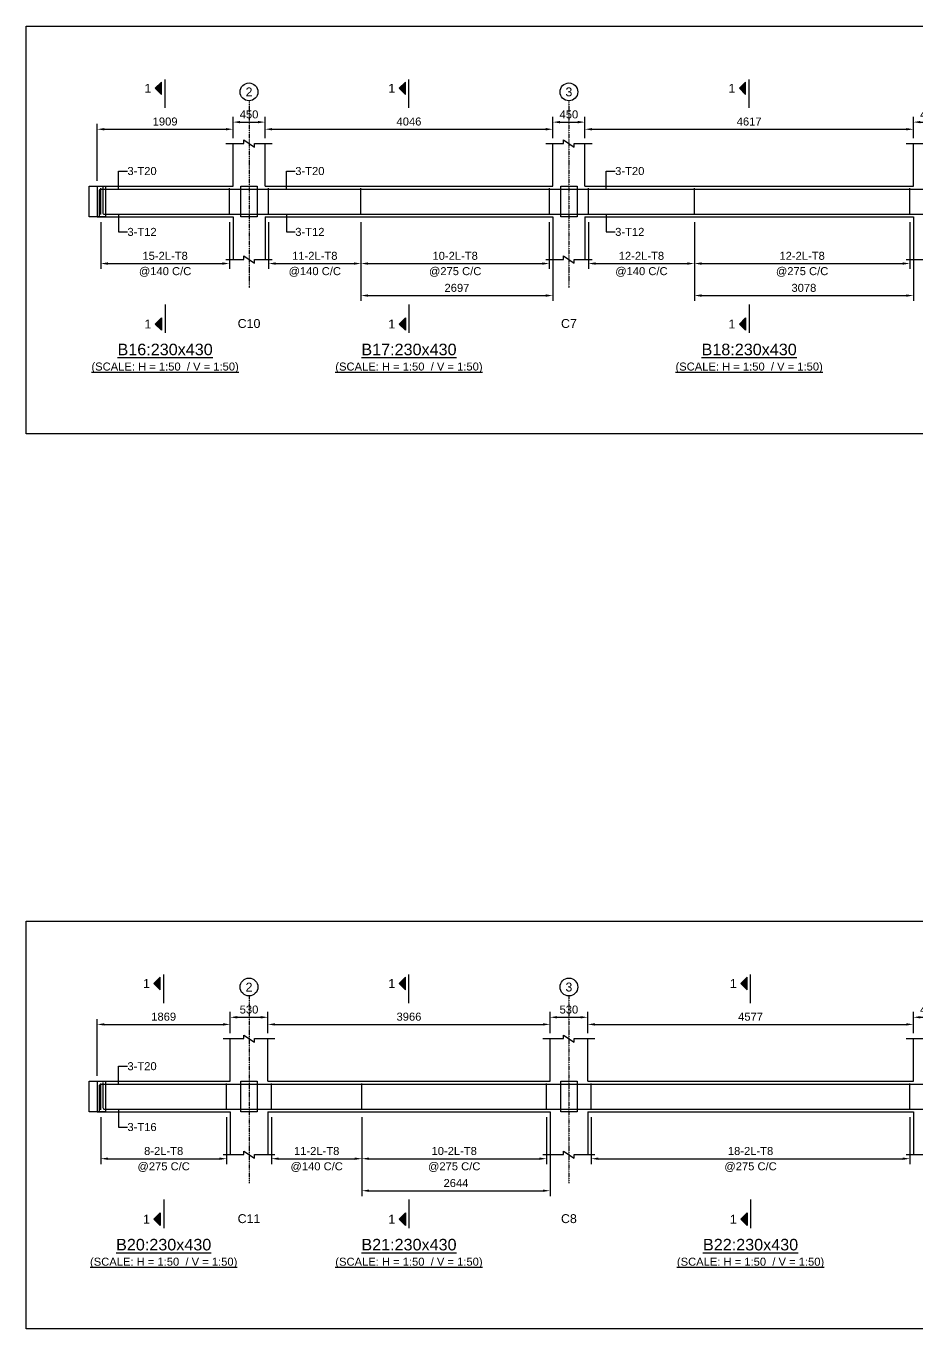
# Model space of a CAD drawing. Header units: inches. Extents: x -816171 to 9366335, y -450961 to 689132.
# Drawn here: x 3898260 to 3923304, y 206842 to 243462 of the extents above; entities that cross this region are included whole.
import ezdxf
from ezdxf.enums import TextEntityAlignment as Align

# ---------------------------------------------------------------- set-up
doc = ezdxf.new("R2010")
doc.units = ezdxf.units.IN
doc.header["$MEASUREMENT"] = 0
doc.linetypes.add('SCCenter', pattern=[1.2, 0.5, -0.3, 0.1, -0.3])
doc.linetypes.add('SCHidden', pattern=[1000, 500, -500])
for name, color, linetype in [('Concrete Line', 2, 'Continuous'), ('Cut Line', 31, 'Continuous'), ('Dimension', 31, 'Continuous'), ('Grid', 8, 'Continuous'), ('Labels', 4, 'Continuous'), ('Labels_Support', 4, 'Continuous'), ('Link', 225, 'Continuous'), ('Reinforcement', 130, 'Continuous'), ('Schedule Border', 60, 'Continuous'), ('Section Mark', 5, 'Continuous'), ('Solid', 25, 'Continuous'), ('Text', 31, 'Continuous'), ('Text_Scale', 31, 'Continuous')]:
    doc.layers.add(name, color=color, linetype=linetype)
doc.styles.add('SC-SansSerif', font='SansSerif')
doc.styles.get("Standard").update_dxf_attribs({"font": 'txt.shx'})
doc.dimstyles.new('SCBBSDimStyl', dxfattribs={"dimtxt": 225, "dimasz": 200, "dimexe": 150, "dimexo": 150, "dimgap": 100, "dimtad": 1, "dimtoh": 1, "dimdec": 0, "dimzin": 0, "dimdsep": 46, "dimtxsty": 'SC-SansSerif', "dimcen": 0.09, "dimclrd": 8, "dimclre": 8, "dimclrt": 31, "dimadec": 0, "dimazin": 0, "dimtfac": 1, "dimtdec": 0, "dimtix": 1, "dimtofl": 0, "dimtmove": 0, "dimatfit": 3, "dimfxl": 1, "dimtolj": 1, "dimtzin": 0, "dimarcsym": 0})
doc.dimstyles.get("Standard").update_dxf_attribs({"dimtxt": 0.18, "dimasz": 0.18, "dimexe": 0.18, "dimexo": 0.0625, "dimgap": 0.09, "dimtad": 0, "dimtih": 1, "dimtoh": 1, "dimdec": 4, "dimzin": 0, "dimdsep": 46, "dimtxsty": 'Standard', "dimcen": 0.09, "dimadec": 0, "dimazin": 0, "dimtfac": 1, "dimtdec": 4, "dimtofl": 0, "dimtmove": 0, "dimatfit": 3, "dimfxl": 1, "dimtolj": 1, "dimtzin": 0, "dimarcsym": 0})

# ---------------------------------------------------------------- blocks, each defined once
blk = doc.blocks.new('*D1623')
at = {"layer": 'DEFPOINTS', "color": 0, "transparency": 16777216}
for p in [(3900360, 238102), (3903978, 238102), (3903978, 236787)]:
    blk.add_point(p, dxfattribs=at)
at = {"layer": 'Dimension', "color": 8, "lineweight": -2, "transparency": 16777216}
for p, q in [((3900360, 237952), (3900360, 236637)), ((3903978, 237952), (3903978, 236637)), ((3900560, 236787), (3903778, 236787))]:
    blk.add_line(p, q, dxfattribs=at)
at = {"layer": 'Dimension', "color": 8, "transparency": 16777216}
for points in [[(3900560, 236821), (3900560, 236754), (3900360, 236787)], [(3903778, 236821), (3903778, 236754), (3903978, 236787)]]:
    blk.add_solid(points, dxfattribs=at)
at = {"layer": 'Dimension', "color": 31, "transparency": 16777216, "char_height": 225, "attachment_point": 5, "style": 'SC-SansSerif'}
for s, insert in [('\\A1;15-2L-T8', (3902169, 237003)), ('\\A1;@140 C/C', (3902169, 236551))]:
    blk.add_mtext(s, dxfattribs=dict(at, insert=insert))
blk = doc.blocks.new('*D1624')
at = {"layer": 'DEFPOINTS', "color": 0, "transparency": 16777216}
for p in [(3905078, 238102), (3907675, 238102), (3907675, 236787)]:
    blk.add_point(p, dxfattribs=at)
at = {"layer": 'Dimension', "color": 8, "lineweight": -2, "transparency": 16777216}
for p, q in [((3905078, 237952), (3905078, 236637)), ((3907675, 237952), (3907675, 236637)), ((3905278, 236787), (3907475, 236787))]:
    blk.add_line(p, q, dxfattribs=at)
at = {"layer": 'Dimension', "color": 8, "transparency": 16777216}
for points in [[(3905278, 236821), (3905278, 236754), (3905078, 236787)], [(3907475, 236821), (3907475, 236754), (3907675, 236787)]]:
    blk.add_solid(points, dxfattribs=at)
at = {"layer": 'Dimension', "color": 31, "transparency": 16777216, "char_height": 225, "attachment_point": 5, "style": 'SC-SansSerif'}
for s, insert in [('\\A1;11-2L-T8', (3906377, 237003)), ('\\A1;@140 C/C', (3906377, 236551))]:
    blk.add_mtext(s, dxfattribs=dict(at, insert=insert))
blk = doc.blocks.new('*D1625')
at = {"layer": 'DEFPOINTS', "color": 0, "transparency": 16777216}
for p in [(3907675, 238102), (3912970, 238102), (3912970, 236787)]:
    blk.add_point(p, dxfattribs=at)
at = {"layer": 'Dimension', "color": 8, "lineweight": -2, "transparency": 16777216}
for p, q in [((3907675, 237952), (3907675, 236637)), ((3912970, 237952), (3912970, 236637)), ((3907875, 236787), (3912770, 236787))]:
    blk.add_line(p, q, dxfattribs=at)
at = {"layer": 'Dimension', "color": 8, "transparency": 16777216}
for points in [[(3907875, 236821), (3907875, 236754), (3907675, 236787)], [(3912770, 236821), (3912770, 236754), (3912970, 236787)]]:
    blk.add_solid(points, dxfattribs=at)
at = {"layer": 'Dimension', "color": 31, "transparency": 16777216, "char_height": 225, "attachment_point": 5, "style": 'SC-SansSerif'}
for s, insert in [('\\A1;10-2L-T8', (3910323, 237003)), ('\\A1;@275 C/C', (3910323, 236551))]:
    blk.add_mtext(s, dxfattribs=dict(at, insert=insert))
blk = doc.blocks.new('*D1626')
at = {"layer": 'DEFPOINTS', "color": 0, "transparency": 16777216}
for p in [(3907675, 238102), (3913070, 238102), (3913070, 235887)]:
    blk.add_point(p, dxfattribs=at)
at = {"layer": 'Dimension', "color": 8, "lineweight": -2, "transparency": 16777216}
for p, q in [((3907675, 237952), (3907675, 235737)), ((3913070, 237952), (3913070, 235737)), ((3907875, 235887), (3912870, 235887))]:
    blk.add_line(p, q, dxfattribs=at)
at = {"layer": 'Dimension', "color": 8, "transparency": 16777216}
for points in [[(3907875, 235921), (3907875, 235854), (3907675, 235887)], [(3912870, 235921), (3912870, 235854), (3913070, 235887)]]:
    blk.add_solid(points, dxfattribs=at)
at = {"layer": 'Dimension', "color": 31, "transparency": 16777216, "insert": (3910373, 236103), "char_height": 225, "attachment_point": 5, "style": 'SC-SansSerif'}
blk.add_mtext('\\A1;2697', dxfattribs=at)
blk = doc.blocks.new('*D1627')
at = {"layer": 'DEFPOINTS', "color": 0, "transparency": 16777216}
for p in [(3914070, 238102), (3917048, 238102), (3917048, 236787)]:
    blk.add_point(p, dxfattribs=at)
at = {"layer": 'Dimension', "color": 8, "lineweight": -2, "transparency": 16777216}
for p, q in [((3914070, 237952), (3914070, 236637)), ((3917048, 237952), (3917048, 236637)), ((3914270, 236787), (3916848, 236787))]:
    blk.add_line(p, q, dxfattribs=at)
at = {"layer": 'Dimension', "color": 8, "transparency": 16777216}
for points in [[(3914270, 236821), (3914270, 236754), (3914070, 236787)], [(3916848, 236821), (3916848, 236754), (3917048, 236787)]]:
    blk.add_solid(points, dxfattribs=at)
at = {"layer": 'Dimension', "color": 31, "transparency": 16777216, "char_height": 225, "attachment_point": 5, "style": 'SC-SansSerif'}
for s, insert in [('\\A1;12-2L-T8', (3915559, 237003)), ('\\A1;@140 C/C', (3915559, 236551))]:
    blk.add_mtext(s, dxfattribs=dict(at, insert=insert))
blk = doc.blocks.new('*D1628')
at = {"layer": 'DEFPOINTS', "color": 0, "transparency": 16777216}
for p in [(3917048, 238102), (3923104, 238102), (3923104, 236787)]:
    blk.add_point(p, dxfattribs=at)
at = {"layer": 'Dimension', "color": 8, "lineweight": -2, "transparency": 16777216}
for p, q in [((3917048, 237952), (3917048, 236637)), ((3923104, 237952), (3923104, 236637)), ((3917248, 236787), (3922904, 236787))]:
    blk.add_line(p, q, dxfattribs=at)
at = {"layer": 'Dimension', "color": 8, "transparency": 16777216}
for points in [[(3917248, 236821), (3917248, 236754), (3917048, 236787)], [(3922904, 236821), (3922904, 236754), (3923104, 236787)]]:
    blk.add_solid(points, dxfattribs=at)
at = {"layer": 'Dimension', "color": 31, "transparency": 16777216, "char_height": 225, "attachment_point": 5, "style": 'SC-SansSerif'}
for s, insert in [('\\A1;12-2L-T8', (3920076, 237003)), ('\\A1;@275 C/C', (3920076, 236551))]:
    blk.add_mtext(s, dxfattribs=dict(at, insert=insert))
blk = doc.blocks.new('*D1629')
at = {"layer": 'DEFPOINTS', "color": 0, "transparency": 16777216}
for p in [(3917048, 238102), (3923204, 238102), (3923204, 235887)]:
    blk.add_point(p, dxfattribs=at)
at = {"layer": 'Dimension', "color": 8, "lineweight": -2, "transparency": 16777216}
for p, q in [((3917048, 237952), (3917048, 235737)), ((3923204, 237952), (3923204, 235737)), ((3917248, 235887), (3923004, 235887))]:
    blk.add_line(p, q, dxfattribs=at)
at = {"layer": 'Dimension', "color": 8, "transparency": 16777216}
for points in [[(3917248, 235921), (3917248, 235854), (3917048, 235887)], [(3923004, 235921), (3923004, 235854), (3923204, 235887)]]:
    blk.add_solid(points, dxfattribs=at)
at = {"layer": 'Dimension', "color": 31, "transparency": 16777216, "insert": (3920126, 236103), "char_height": 225, "attachment_point": 5, "style": 'SC-SansSerif'}
blk.add_mtext('\\A1;3078', dxfattribs=at)
blk = doc.blocks.new('*D1447')
at = {"layer": 'DEFPOINTS', "color": 0, "transparency": 16777216}
for p in [(3904078, 240562), (3904078, 240162), (3900260, 238962)]:
    blk.add_point(p, dxfattribs=at)
at = {"layer": 'Dimension', "color": 8, "lineweight": -2, "transparency": 16777216}
for p, q in [((3900260, 239112), (3900260, 240712)), ((3904078, 240312), (3904078, 240712)), ((3900460, 240562), (3903878, 240562))]:
    blk.add_line(p, q, dxfattribs=at)
at = {"layer": 'Dimension', "color": 8, "transparency": 16777216}
for points in [[(3900460, 240596), (3900460, 240529), (3900260, 240562)], [(3903878, 240596), (3903878, 240529), (3904078, 240562)]]:
    blk.add_solid(points, dxfattribs=at)
at = {"layer": 'Dimension', "color": 31, "transparency": 16777216, "insert": (3902169, 240778), "char_height": 225, "attachment_point": 5, "style": 'SC-SansSerif'}
blk.add_mtext('\\A1;1909', dxfattribs=at)
blk = doc.blocks.new('*D1448')
at = {"layer": 'DEFPOINTS', "color": 0, "transparency": 16777216}
for p in [(3913070, 240562), (3904978, 240162), (3913070, 240162)]:
    blk.add_point(p, dxfattribs=at)
at = {"layer": 'Dimension', "color": 8, "lineweight": -2, "transparency": 16777216}
for p, q in [((3904978, 240312), (3904978, 240712)), ((3913070, 240312), (3913070, 240712)), ((3905178, 240562), (3912870, 240562))]:
    blk.add_line(p, q, dxfattribs=at)
at = {"layer": 'Dimension', "color": 8, "transparency": 16777216}
for points in [[(3905178, 240596), (3905178, 240529), (3904978, 240562)], [(3912870, 240596), (3912870, 240529), (3913070, 240562)]]:
    blk.add_solid(points, dxfattribs=at)
at = {"layer": 'Dimension', "color": 31, "transparency": 16777216, "insert": (3909024, 240778), "char_height": 225, "attachment_point": 5, "style": 'SC-SansSerif'}
blk.add_mtext('\\A1;4046', dxfattribs=at)
blk = doc.blocks.new('*D1449')
at = {"layer": 'DEFPOINTS', "color": 0, "transparency": 16777216}
for p in [(3923204, 240562), (3913970, 240162), (3923204, 240162)]:
    blk.add_point(p, dxfattribs=at)
at = {"layer": 'Dimension', "color": 8, "lineweight": -2, "transparency": 16777216}
for p, q in [((3913970, 240312), (3913970, 240712)), ((3923204, 240312), (3923204, 240712)), ((3914170, 240562), (3923004, 240562))]:
    blk.add_line(p, q, dxfattribs=at)
at = {"layer": 'Dimension', "color": 8, "transparency": 16777216}
for points in [[(3914170, 240596), (3914170, 240529), (3913970, 240562)], [(3923004, 240596), (3923004, 240529), (3923204, 240562)]]:
    blk.add_solid(points, dxfattribs=at)
at = {"layer": 'Dimension', "color": 31, "transparency": 16777216, "insert": (3918587, 240778), "char_height": 225, "attachment_point": 5, "style": 'SC-SansSerif'}
blk.add_mtext('\\A1;4617', dxfattribs=at)
blk = doc.blocks.new('*D1451')
at = {"layer": 'DEFPOINTS', "color": 0, "transparency": 16777216}
for p in [(3904978, 240762), (3904078, 240162), (3904978, 240162)]:
    blk.add_point(p, dxfattribs=at)
at = {"layer": 'Dimension', "color": 8, "lineweight": -2, "transparency": 16777216}
for p, q in [((3904078, 240312), (3904078, 240912)), ((3904278, 240762), (3904778, 240762)), ((3904978, 240312), (3904978, 240912))]:
    blk.add_line(p, q, dxfattribs=at)
at = {"layer": 'Dimension', "color": 8, "transparency": 16777216}
for points in [[(3904278, 240796), (3904278, 240729), (3904078, 240762)], [(3904778, 240796), (3904778, 240729), (3904978, 240762)]]:
    blk.add_solid(points, dxfattribs=at)
at = {"layer": 'Dimension', "color": 31, "transparency": 16777216, "insert": (3904528, 240978), "char_height": 225, "attachment_point": 5, "style": 'SC-SansSerif'}
blk.add_mtext('\\A1;450', dxfattribs=at)
blk = doc.blocks.new('*D1452')
at = {"layer": 'DEFPOINTS', "color": 0, "transparency": 16777216}
for p in [(3913970, 240762), (3913070, 240162), (3913970, 240162)]:
    blk.add_point(p, dxfattribs=at)
at = {"layer": 'Dimension', "color": 8, "lineweight": -2, "transparency": 16777216}
for p, q in [((3913070, 240312), (3913070, 240912)), ((3913270, 240762), (3913770, 240762)), ((3913970, 240312), (3913970, 240912))]:
    blk.add_line(p, q, dxfattribs=at)
at = {"layer": 'Dimension', "color": 8, "transparency": 16777216}
for points in [[(3913270, 240796), (3913270, 240729), (3913070, 240762)], [(3913770, 240796), (3913770, 240729), (3913970, 240762)]]:
    blk.add_solid(points, dxfattribs=at)
at = {"layer": 'Dimension', "color": 31, "transparency": 16777216, "insert": (3913520, 240978), "char_height": 225, "attachment_point": 5, "style": 'SC-SansSerif'}
blk.add_mtext('\\A1;450', dxfattribs=at)
blk = doc.blocks.new('*D1453')
at = {"layer": 'DEFPOINTS', "color": 0, "transparency": 16777216}
for p in [(3924104, 240762), (3923204, 240162), (3924104, 240162)]:
    blk.add_point(p, dxfattribs=at)
at = {"layer": 'Dimension', "color": 8, "lineweight": -2, "transparency": 16777216}
for p, q in [((3923204, 240312), (3923204, 240912)), ((3923404, 240762), (3923904, 240762)), ((3924104, 240312), (3924104, 240912))]:
    blk.add_line(p, q, dxfattribs=at)
at = {"layer": 'Dimension', "color": 8, "transparency": 16777216}
for points in [[(3923404, 240796), (3923404, 240729), (3923204, 240762)], [(3923904, 240796), (3923904, 240729), (3924104, 240762)]]:
    blk.add_solid(points, dxfattribs=at)
at = {"layer": 'Dimension', "color": 31, "transparency": 16777216, "insert": (3923654, 240978), "char_height": 225, "attachment_point": 5, "style": 'SC-SansSerif'}
blk.add_mtext('\\A1;450', dxfattribs=at)
blk = doc.blocks.new('*D1437')
at = {"layer": 'DEFPOINTS', "color": 0, "transparency": 16777216}
for p in [(3900360, 212942), (3903898, 212942), (3903898, 211627)]:
    blk.add_point(p, dxfattribs=at)
at = {"layer": 'Dimension', "color": 8, "lineweight": -2, "transparency": 16777216}
for p, q in [((3900360, 212792), (3900360, 211477)), ((3903898, 212792), (3903898, 211477)), ((3900560, 211627), (3903698, 211627))]:
    blk.add_line(p, q, dxfattribs=at)
at = {"layer": 'Dimension', "color": 8, "transparency": 16777216}
for points in [[(3900560, 211661), (3900560, 211594), (3900360, 211627)], [(3903698, 211661), (3903698, 211594), (3903898, 211627)]]:
    blk.add_solid(points, dxfattribs=at)
at = {"layer": 'Dimension', "color": 31, "transparency": 16777216, "char_height": 225, "attachment_point": 5, "style": 'SC-SansSerif'}
for s, insert in [('\\A1;8-2L-T8', (3902129, 211843)), ('\\A1;@275 C/C', (3902129, 211391))]:
    blk.add_mtext(s, dxfattribs=dict(at, insert=insert))
blk = doc.blocks.new('*D1438')
at = {"layer": 'DEFPOINTS', "color": 0, "transparency": 16777216}
for p in [(3905158, 212942), (3907702, 212942), (3907702, 211627)]:
    blk.add_point(p, dxfattribs=at)
at = {"layer": 'Dimension', "color": 8, "lineweight": -2, "transparency": 16777216}
for p, q in [((3905158, 212792), (3905158, 211477)), ((3907702, 212792), (3907702, 211477)), ((3905358, 211627), (3907502, 211627))]:
    blk.add_line(p, q, dxfattribs=at)
at = {"layer": 'Dimension', "color": 8, "transparency": 16777216}
for points in [[(3905358, 211661), (3905358, 211594), (3905158, 211627)], [(3907502, 211661), (3907502, 211594), (3907702, 211627)]]:
    blk.add_solid(points, dxfattribs=at)
at = {"layer": 'Dimension', "color": 31, "transparency": 16777216, "char_height": 225, "attachment_point": 5, "style": 'SC-SansSerif'}
for s, insert in [('\\A1;11-2L-T8', (3906430, 211843)), ('\\A1;@140 C/C', (3906430, 211391))]:
    blk.add_mtext(s, dxfattribs=dict(at, insert=insert))
blk = doc.blocks.new('*D1439')
at = {"layer": 'DEFPOINTS', "color": 0, "transparency": 16777216}
for p in [(3907702, 212942), (3912890, 212942), (3912890, 211627)]:
    blk.add_point(p, dxfattribs=at)
at = {"layer": 'Dimension', "color": 8, "lineweight": -2, "transparency": 16777216}
for p, q in [((3907702, 212792), (3907702, 211477)), ((3912890, 212792), (3912890, 211477)), ((3907902, 211627), (3912690, 211627))]:
    blk.add_line(p, q, dxfattribs=at)
at = {"layer": 'Dimension', "color": 8, "transparency": 16777216}
for points in [[(3907902, 211661), (3907902, 211594), (3907702, 211627)], [(3912690, 211661), (3912690, 211594), (3912890, 211627)]]:
    blk.add_solid(points, dxfattribs=at)
at = {"layer": 'Dimension', "color": 31, "transparency": 16777216, "char_height": 225, "attachment_point": 5, "style": 'SC-SansSerif'}
for s, insert in [('\\A1;10-2L-T8', (3910296, 211843)), ('\\A1;@275 C/C', (3910296, 211391))]:
    blk.add_mtext(s, dxfattribs=dict(at, insert=insert))
blk = doc.blocks.new('*D1440')
at = {"layer": 'DEFPOINTS', "color": 0, "transparency": 16777216}
for p in [(3907702, 212942), (3912990, 212942), (3912990, 210727)]:
    blk.add_point(p, dxfattribs=at)
at = {"layer": 'Dimension', "color": 8, "lineweight": -2, "transparency": 16777216}
for p, q in [((3907702, 212792), (3907702, 210577)), ((3912990, 212792), (3912990, 210577)), ((3907902, 210727), (3912790, 210727))]:
    blk.add_line(p, q, dxfattribs=at)
at = {"layer": 'Dimension', "color": 8, "transparency": 16777216}
for points in [[(3907902, 210761), (3907902, 210694), (3907702, 210727)], [(3912790, 210761), (3912790, 210694), (3912990, 210727)]]:
    blk.add_solid(points, dxfattribs=at)
at = {"layer": 'Dimension', "color": 31, "transparency": 16777216, "insert": (3910346, 210943), "char_height": 225, "attachment_point": 5, "style": 'SC-SansSerif'}
blk.add_mtext('\\A1;2644', dxfattribs=at)
blk = doc.blocks.new('*D1441')
at = {"layer": 'DEFPOINTS', "color": 0, "transparency": 16777216}
for p in [(3914150, 212942), (3923104, 212942), (3923104, 211627)]:
    blk.add_point(p, dxfattribs=at)
at = {"layer": 'Dimension', "color": 8, "lineweight": -2, "transparency": 16777216}
for p, q in [((3914150, 212792), (3914150, 211477)), ((3923104, 212792), (3923104, 211477)), ((3914350, 211627), (3922904, 211627))]:
    blk.add_line(p, q, dxfattribs=at)
at = {"layer": 'Dimension', "color": 8, "transparency": 16777216}
for points in [[(3914350, 211661), (3914350, 211594), (3914150, 211627)], [(3922904, 211661), (3922904, 211594), (3923104, 211627)]]:
    blk.add_solid(points, dxfattribs=at)
at = {"layer": 'Dimension', "color": 31, "transparency": 16777216, "char_height": 225, "attachment_point": 5, "style": 'SC-SansSerif'}
for s, insert in [('\\A1;18-2L-T8', (3918627, 211843)), ('\\A1;@275 C/C', (3918627, 211391))]:
    blk.add_mtext(s, dxfattribs=dict(at, insert=insert))
blk = doc.blocks.new('*D1461')
at = {"layer": 'DEFPOINTS', "color": 0, "transparency": 16777216}
for p in [(3903998, 215402), (3903998, 215002), (3900260, 213802)]:
    blk.add_point(p, dxfattribs=at)
at = {"layer": 'Dimension', "color": 8, "lineweight": -2, "transparency": 16777216}
for p, q in [((3900260, 213952), (3900260, 215552)), ((3900460, 215402), (3903798, 215402)), ((3903998, 215152), (3903998, 215552))]:
    blk.add_line(p, q, dxfattribs=at)
at = {"layer": 'Dimension', "color": 8, "transparency": 16777216}
for points in [[(3900460, 215436), (3900460, 215369), (3900260, 215402)], [(3903798, 215436), (3903798, 215369), (3903998, 215402)]]:
    blk.add_solid(points, dxfattribs=at)
at = {"layer": 'Dimension', "color": 31, "transparency": 16777216, "insert": (3902129, 215618), "char_height": 225, "attachment_point": 5, "style": 'SC-SansSerif'}
blk.add_mtext('\\A1;1869', dxfattribs=at)
blk = doc.blocks.new('*D1462')
at = {"layer": 'DEFPOINTS', "color": 0, "transparency": 16777216}
for p in [(3912990, 215402), (3905058, 215002), (3912990, 215002)]:
    blk.add_point(p, dxfattribs=at)
at = {"layer": 'Dimension', "color": 8, "lineweight": -2, "transparency": 16777216}
for p, q in [((3905058, 215152), (3905058, 215552)), ((3905258, 215402), (3912790, 215402)), ((3912990, 215152), (3912990, 215552))]:
    blk.add_line(p, q, dxfattribs=at)
at = {"layer": 'Dimension', "color": 8, "transparency": 16777216}
for points in [[(3905258, 215436), (3905258, 215369), (3905058, 215402)], [(3912790, 215436), (3912790, 215369), (3912990, 215402)]]:
    blk.add_solid(points, dxfattribs=at)
at = {"layer": 'Dimension', "color": 31, "transparency": 16777216, "insert": (3909024, 215618), "char_height": 225, "attachment_point": 5, "style": 'SC-SansSerif'}
blk.add_mtext('\\A1;3966', dxfattribs=at)
blk = doc.blocks.new('*D1463')
at = {"layer": 'DEFPOINTS', "color": 0, "transparency": 16777216}
for p in [(3923204, 215402), (3914050, 215002), (3923204, 215002)]:
    blk.add_point(p, dxfattribs=at)
at = {"layer": 'Dimension', "color": 8, "lineweight": -2, "transparency": 16777216}
for p, q in [((3914050, 215152), (3914050, 215552)), ((3914250, 215402), (3923004, 215402)), ((3923204, 215152), (3923204, 215552))]:
    blk.add_line(p, q, dxfattribs=at)
at = {"layer": 'Dimension', "color": 8, "transparency": 16777216}
for points in [[(3914250, 215436), (3914250, 215369), (3914050, 215402)], [(3923004, 215436), (3923004, 215369), (3923204, 215402)]]:
    blk.add_solid(points, dxfattribs=at)
at = {"layer": 'Dimension', "color": 31, "transparency": 16777216, "insert": (3918627, 215618), "char_height": 225, "attachment_point": 5, "style": 'SC-SansSerif'}
blk.add_mtext('\\A1;4577', dxfattribs=at)
blk = doc.blocks.new('*D1465')
at = {"layer": 'DEFPOINTS', "color": 0, "transparency": 16777216}
for p in [(3905058, 215602), (3903998, 215002), (3905058, 215002)]:
    blk.add_point(p, dxfattribs=at)
at = {"layer": 'Dimension', "color": 8, "lineweight": -2, "transparency": 16777216}
for p, q in [((3903998, 215152), (3903998, 215752)), ((3905058, 215152), (3905058, 215752)), ((3904198, 215602), (3904858, 215602))]:
    blk.add_line(p, q, dxfattribs=at)
at = {"layer": 'Dimension', "color": 8, "transparency": 16777216}
for points in [[(3904198, 215636), (3904198, 215569), (3903998, 215602)], [(3904858, 215636), (3904858, 215569), (3905058, 215602)]]:
    blk.add_solid(points, dxfattribs=at)
at = {"layer": 'Dimension', "color": 31, "transparency": 16777216, "insert": (3904528, 215818), "char_height": 225, "attachment_point": 5, "style": 'SC-SansSerif'}
blk.add_mtext('\\A1;530', dxfattribs=at)
blk = doc.blocks.new('*D1466')
at = {"layer": 'DEFPOINTS', "color": 0, "transparency": 16777216}
for p in [(3914050, 215602), (3912990, 215002), (3914050, 215002)]:
    blk.add_point(p, dxfattribs=at)
at = {"layer": 'Dimension', "color": 8, "lineweight": -2, "transparency": 16777216}
for p, q in [((3912990, 215152), (3912990, 215752)), ((3914050, 215152), (3914050, 215752)), ((3913190, 215602), (3913850, 215602))]:
    blk.add_line(p, q, dxfattribs=at)
at = {"layer": 'Dimension', "color": 8, "transparency": 16777216}
for points in [[(3913190, 215636), (3913190, 215569), (3912990, 215602)], [(3913850, 215636), (3913850, 215569), (3914050, 215602)]]:
    blk.add_solid(points, dxfattribs=at)
at = {"layer": 'Dimension', "color": 31, "transparency": 16777216, "insert": (3913520, 215818), "char_height": 225, "attachment_point": 5, "style": 'SC-SansSerif'}
blk.add_mtext('\\A1;530', dxfattribs=at)
blk = doc.blocks.new('*D1467')
at = {"layer": 'DEFPOINTS', "color": 0, "transparency": 16777216}
for p in [(3924104, 215602), (3923204, 215002), (3924104, 215002)]:
    blk.add_point(p, dxfattribs=at)
at = {"layer": 'Dimension', "color": 8, "lineweight": -2, "transparency": 16777216}
for p, q in [((3923204, 215152), (3923204, 215752)), ((3924104, 215152), (3924104, 215752)), ((3923404, 215602), (3923904, 215602))]:
    blk.add_line(p, q, dxfattribs=at)
at = {"layer": 'Dimension', "color": 8, "transparency": 16777216}
for points in [[(3923404, 215636), (3923404, 215569), (3923204, 215602)], [(3923904, 215636), (3923904, 215569), (3924104, 215602)]]:
    blk.add_solid(points, dxfattribs=at)
at = {"layer": 'Dimension', "color": 31, "transparency": 16777216, "insert": (3923654, 215818), "char_height": 225, "attachment_point": 5, "style": 'SC-SansSerif'}
blk.add_mtext('\\A1;450', dxfattribs=at)

msp = doc.modelspace()

# ---------------------------------------------------------------- hatches: boundary and pattern name
at = {"layer": 'Solid'}
for points in [[(3902069.15475, 241887.37641), (3901894.15475, 241712.37641), (3902069.15475, 241537.37641), (3902069.15475, 241887.37641)], [(3908924.65475, 241887.37641), (3908749.65475, 241712.37641), (3908924.65475, 241537.37641), (3908924.65475, 241887.37641)], [(3918487.65475, 241887.37641), (3918312.65475, 241712.37641), (3918487.65475, 241537.37641), (3918487.65475, 241887.37641)], [(3902069.15475, 234912.37641), (3901894.15475, 235087.37641), (3902069.15475, 235262.37641), (3902069.15475, 234912.37641)], [(3908924.65475, 234912.37641), (3908749.65475, 235087.37641), (3908924.65475, 235262.37641), (3908924.65475, 234912.37641)], [(3918487.65475, 234912.37641), (3918312.65475, 235087.37641), (3918487.65475, 235262.37641), (3918487.65475, 234912.37641)], [(3902029.15475, 216727.37641), (3901854.15475, 216552.37641), (3902029.15475, 216377.37641), (3902029.15475, 216727.37641)], [(3908924.65475, 216727.37641), (3908749.65475, 216552.37641), (3908924.65475, 216377.37641), (3908924.65475, 216727.37641)], [(3918527.15475, 216727.37641), (3918352.15475, 216552.37641), (3918527.15475, 216377.37641), (3918527.15475, 216727.37641)], [(3902029.15475, 209752.37641), (3901854.15475, 209927.37641), (3902029.15475, 210102.37641), (3902029.15475, 209752.37641)], [(3908924.65475, 209752.37641), (3908749.65475, 209927.37641), (3908924.65475, 210102.37641), (3908924.65475, 209752.37641)], [(3918527.15475, 209752.37641), (3918352.15475, 209927.37641), (3918527.15475, 210102.37641), (3918527.15475, 209752.37641)]]:
    msp.add_hatch(color=256, dxfattribs=at).paths.add_polyline_path(points, flags=0)

# ---------------------------------------------------------------- linework, layer by layer
at = {"layer": 'Concrete Line'}
for p, q in [((3904078.15475, 238962.37641), (3904078.15475, 240162.37641)), ((3904978.15475, 238962.37641), (3904978.15475, 240162.37641)), ((3913070.15475, 238962.37641), (3913070.15475, 240162.37641)), ((3913970.15475, 238962.37641), (3913970.15475, 240162.37641)), ((3923204.15475, 238962.37641), (3923204.15475, 240162.37641)), ((3900260.15475, 238962.37641), (3900260.15475, 238102.37641)), ((3904078.15475, 238102.37641), (3904078.15475, 236902.37641)), ((3904978.15475, 238102.37641), (3904978.15475, 236902.37641)), ((3913070.15475, 238102.37641), (3913070.15475, 236902.37641)), ((3913970.15475, 238102.37641), (3913970.15475, 236902.37641)), ((3923204.15475, 238102.37641), (3923204.15475, 236902.37641)), ((3903998.15475, 213802.37641), (3903998.15475, 215002.37641)), ((3905058.15475, 213802.37641), (3905058.15475, 215002.37641)), ((3912990.15475, 213802.37641), (3912990.15475, 215002.37641)), ((3914050.15475, 213802.37641), (3914050.15475, 215002.37641)), ((3923204.15475, 213802.37641), (3923204.15475, 215002.37641)), ((3900260.15475, 213802.37641), (3900260.15475, 212942.37641)), ((3903998.15475, 212942.37641), (3903998.15475, 211742.37641)), ((3905058.15475, 212942.37641), (3905058.15475, 211742.37641)), ((3912990.15475, 212942.37641), (3912990.15475, 211742.37641)), ((3914050.15475, 212942.37641), (3914050.15475, 211742.37641)), ((3923204.15475, 212942.37641), (3923204.15475, 211742.37641))]:
    msp.add_line(p, q, dxfattribs=at)
for points in [[(3900030.15475, 238962.37641), (3900490.15475, 238962.37641), (3900490.15475, 238962.37641), (3900490.15475, 238102.37641), (3900490.15475, 238102.37641), (3900030.15475, 238102.37641), (3900030.15475, 238102.37641), (3900030.15475, 238962.37641)], [(3904298.15475, 238962.37641), (3904758.15475, 238962.37641), (3904758.15475, 238962.37641), (3904758.15475, 238102.37641), (3904758.15475, 238102.37641), (3904298.15475, 238102.37641), (3904298.15475, 238102.37641), (3904298.15475, 238962.37641)], [(3913290.15475, 238962.37641), (3913750.15475, 238962.37641), (3913750.15475, 238962.37641), (3913750.15475, 238102.37641), (3913750.15475, 238102.37641), (3913290.15475, 238102.37641), (3913290.15475, 238102.37641), (3913290.15475, 238962.37641)], [(3900030.15475, 213802.37641), (3900490.15475, 213802.37641), (3900490.15475, 213802.37641), (3900490.15475, 212942.37641), (3900490.15475, 212942.37641), (3900030.15475, 212942.37641), (3900030.15475, 212942.37641), (3900030.15475, 213802.37641)], [(3904298.15475, 213802.37641), (3904758.15475, 213802.37641), (3904758.15475, 213802.37641), (3904758.15475, 212942.37641), (3904758.15475, 212942.37641), (3904298.15475, 212942.37641), (3904298.15475, 212942.37641), (3904298.15475, 213802.37641)], [(3913290.15475, 213802.37641), (3913750.15475, 213802.37641), (3913750.15475, 213802.37641), (3913750.15475, 212942.37641), (3913750.15475, 212942.37641), (3913290.15475, 212942.37641), (3913290.15475, 212942.37641), (3913290.15475, 213802.37641)]]:
    msp.add_lwpolyline(points, close=True, dxfattribs=at)
for points in [[(3900260.15475, 238962.37641), (3904078.15475, 238962.37641)], [(3904978.15475, 238962.37641), (3913070.15475, 238962.37641)], [(3913970.15475, 238962.37641), (3923204.15475, 238962.37641)], [(3900260.15475, 238102.37641), (3904078.15475, 238102.37641)], [(3904978.15475, 238102.37641), (3913070.15475, 238102.37641)], [(3913970.15475, 238102.37641), (3923204.15475, 238102.37641)], [(3900260.15475, 213802.37641), (3903998.15475, 213802.37641)], [(3905058.15475, 213802.37641), (3912990.15475, 213802.37641)], [(3914050.15475, 213802.37641), (3923204.15475, 213802.37641)], [(3900260.15475, 212942.37641), (3903998.15475, 212942.37641)], [(3905058.15475, 212942.37641), (3912990.15475, 212942.37641)], [(3914050.15475, 212942.37641), (3923204.15475, 212942.37641)]]:
    msp.add_lwpolyline(points, dxfattribs=at)
at = {"layer": 'Concrete Line', "linetype": 'SCHidden'}
for points in [[(3900030.15475, 213802.37641), (3900490.15475, 213802.37641), (3900490.15475, 213802.37641), (3900490.15475, 212942.37641), (3900490.15475, 212942.37641), (3900030.15475, 212942.37641), (3900030.15475, 212942.37641), (3900030.15475, 213802.37641)], [(3904298.15475, 213802.37641), (3904758.15475, 213802.37641), (3904758.15475, 213802.37641), (3904758.15475, 212942.37641), (3904758.15475, 212942.37641), (3904298.15475, 212942.37641), (3904298.15475, 212942.37641), (3904298.15475, 213802.37641)], [(3913290.15475, 213802.37641), (3913750.15475, 213802.37641), (3913750.15475, 213802.37641), (3913750.15475, 212942.37641), (3913750.15475, 212942.37641), (3913290.15475, 212942.37641), (3913290.15475, 212942.37641), (3913290.15475, 213802.37641)]]:
    msp.add_lwpolyline(points, close=True, dxfattribs=at)
at = {"layer": 'Cut Line'}
for points in [[(3903878.15475, 240162.37641), (3904378.15475, 240162.37641), (3904378.15475, 240262.37641), (3904678.15475, 240062.37641), (3904678.15475, 240162.37641), (3905178.15475, 240162.37641)], [(3912870.15475, 240162.37641), (3913370.15475, 240162.37641), (3913370.15475, 240262.37641), (3913670.15475, 240062.37641), (3913670.15475, 240162.37641), (3914170.15475, 240162.37641)], [(3923004.15475, 240162.37641), (3923504.15475, 240162.37641), (3923504.15475, 240262.37641), (3923804.15475, 240062.37641), (3923804.15475, 240162.37641), (3924304.15475, 240162.37641)], [(3903878.15475, 236902.37641), (3904378.15475, 236902.37641), (3904378.15475, 237002.37641), (3904678.15475, 236802.37641), (3904678.15475, 236902.37641), (3905178.15475, 236902.37641)], [(3912870.15475, 236902.37641), (3913370.15475, 236902.37641), (3913370.15475, 237002.37641), (3913670.15475, 236802.37641), (3913670.15475, 236902.37641), (3914170.15475, 236902.37641)], [(3923004.15475, 236902.37641), (3923504.15475, 236902.37641), (3923504.15475, 237002.37641), (3923804.15475, 236802.37641), (3923804.15475, 236902.37641), (3924304.15475, 236902.37641)], [(3903798.15475, 215002.37641), (3904378.15475, 215002.37641), (3904378.15475, 215102.37641), (3904678.15475, 214902.37641), (3904678.15475, 215002.37641), (3905258.15475, 215002.37641)], [(3912790.15475, 215002.37641), (3913370.15475, 215002.37641), (3913370.15475, 215102.37641), (3913670.15475, 214902.37641), (3913670.15475, 215002.37641), (3914250.15475, 215002.37641)], [(3923004.15475, 215002.37641), (3923504.15475, 215002.37641), (3923504.15475, 215102.37641), (3923804.15475, 214902.37641), (3923804.15475, 215002.37641), (3924304.15475, 215002.37641)], [(3903798.15475, 211742.37641), (3904378.15475, 211742.37641), (3904378.15475, 211842.37641), (3904678.15475, 211642.37641), (3904678.15475, 211742.37641), (3905258.15475, 211742.37641)], [(3912790.15475, 211742.37641), (3913370.15475, 211742.37641), (3913370.15475, 211842.37641), (3913670.15475, 211642.37641), (3913670.15475, 211742.37641), (3914250.15475, 211742.37641)], [(3923004.15475, 211742.37641), (3923504.15475, 211742.37641), (3923504.15475, 211842.37641), (3923804.15475, 211642.37641), (3923804.15475, 211742.37641), (3924304.15475, 211742.37641)]]:
    msp.add_lwpolyline(points, dxfattribs=at)
at = {"layer": 'Grid', "linetype": 'SCCenter'}
for p, q in [((3904528.15475, 241362.37641), (3904528.15475, 236102.37641)), ((3913520.15475, 241362.37641), (3913520.15475, 236102.37641)), ((3904528.15475, 216202.37641), (3904528.15475, 210942.37641)), ((3913520.15475, 216202.37641), (3913520.15475, 210942.37641))]:
    msp.add_line(p, q, dxfattribs=at)
at = {"layer": 'Grid'}
for centre in [(3904528.15475, 241612.37641), (3913520.15475, 241612.37641), (3904528.15475, 216452.37641), (3913520.15475, 216452.37641)]:
    msp.add_circle(centre, 250, dxfattribs=at)
at = {"layer": 'Link'}
for p, q in [((3900360.15475, 238162.37641), (3900360.15475, 238902.37641)), ((3903978.15475, 238162.37641), (3903978.15475, 238902.37641)), ((3905078.15475, 238162.37641), (3905078.15475, 238902.37641)), ((3907675.49408, 238162.37641), (3907675.49408, 238902.37641)), ((3912970.15475, 238162.37641), (3912970.15475, 238902.37641)), ((3914070.15475, 238162.37641), (3914070.15475, 238902.37641)), ((3917048.16082, 238162.37641), (3917048.16082, 238902.37641)), ((3923104.15475, 238162.37641), (3923104.15475, 238902.37641)), ((3900360.15475, 213002.37641), (3900360.15475, 213742.37641)), ((3903898.15475, 213002.37641), (3903898.15475, 213742.37641)), ((3905158.15475, 213002.37641), (3905158.15475, 213742.37641)), ((3907702.16063, 213002.37641), (3907702.16063, 213742.37641)), ((3912890.15475, 213002.37641), (3912890.15475, 213742.37641)), ((3914150.15475, 213002.37641), (3914150.15475, 213742.37641)), ((3923104.15475, 213002.37641), (3923104.15475, 213742.37641))]:
    msp.add_line(p, q, dxfattribs=at)
at = {"layer": 'Reinforcement'}
for points in [[(3900320.15475, 238132.37641), (3900320.15475, 238832.37641, -0.4142135624), (3900370.15475, 238882.37641), (3933891.16386, 238882.37641, -0.4142135343), (3933941.16386, 238832.37641), (3933941.16386, 237798.37641)], [(3900416.15475, 238932.37641), (3900416.15475, 238224.37641, 0.4142135624), (3900466.15475, 238174.37641), (3933798.47751, 238174.37641, 0.414213775), (3933848.47751, 238224.37641), (3933848.47751, 238618.37641)], [(3900320.15475, 212972.37641), (3900320.15475, 213672.37641, -0.4142135624), (3900370.15475, 213722.37641), (3933891.16382, 213722.37641, -0.4142137655), (3933941.16382, 213672.37641), (3933941.16382, 212638.37641)], [(3900420.15475, 213772.37641), (3900420.15475, 213068.37641, 0.4142135624), (3900470.15475, 213018.37641), (3933792.65486, 213018.37641, 0.4142135306), (3933842.65486, 213068.37641), (3933842.65486, 213834.37641)]]:
    msp.add_lwpolyline(points, format="xyb", dxfattribs=at)
at = {"layer": 'Schedule Border'}
for points in [[(3898260.15475, 243462.37641), (3993785.16386, 243462.37641), (3993785.16386, 232002.37641), (3898260.15475, 232002.37641)], [(3898260.15475, 218302.37641), (3993785.16382, 218302.37641), (3993785.16382, 206842.37641), (3898260.15475, 206842.37641)]]:
    msp.add_lwpolyline(points, close=True, dxfattribs=at)
at = {"layer": 'Section Mark'}
for points in [[(3902069.15475, 241887.37641), (3901894.15475, 241712.37641), (3902069.15475, 241537.37641), (3902069.15475, 241887.37641)], [(3902169.15475, 241162.37641), (3902169.15475, 241962.37641)], [(3908924.65475, 241887.37641), (3908749.65475, 241712.37641), (3908924.65475, 241537.37641), (3908924.65475, 241887.37641)], [(3909024.65475, 241162.37641), (3909024.65475, 241962.37641)], [(3918487.65475, 241887.37641), (3918312.65475, 241712.37641), (3918487.65475, 241537.37641), (3918487.65475, 241887.37641)], [(3918587.65475, 241162.37641), (3918587.65475, 241962.37641)], [(3902169.15475, 235637.37641), (3902169.15475, 234837.37641)], [(3909024.65475, 235637.37641), (3909024.65475, 234837.37641)], [(3918587.65475, 235637.37641), (3918587.65475, 234837.37641)], [(3902069.15475, 234912.37641), (3901894.15475, 235087.37641), (3902069.15475, 235262.37641), (3902069.15475, 234912.37641)], [(3908924.65475, 234912.37641), (3908749.65475, 235087.37641), (3908924.65475, 235262.37641), (3908924.65475, 234912.37641)], [(3918487.65475, 234912.37641), (3918312.65475, 235087.37641), (3918487.65475, 235262.37641), (3918487.65475, 234912.37641)], [(3902129.15475, 216002.37641), (3902129.15475, 216802.37641)], [(3909024.65475, 216002.37641), (3909024.65475, 216802.37641)], [(3918627.15475, 216002.37641), (3918627.15475, 216802.37641)], [(3902029.15475, 216727.37641), (3901854.15475, 216552.37641), (3902029.15475, 216377.37641), (3902029.15475, 216727.37641)], [(3908924.65475, 216727.37641), (3908749.65475, 216552.37641), (3908924.65475, 216377.37641), (3908924.65475, 216727.37641)], [(3918527.15475, 216727.37641), (3918352.15475, 216552.37641), (3918527.15475, 216377.37641), (3918527.15475, 216727.37641)], [(3902129.15475, 210477.37641), (3902129.15475, 209677.37641)], [(3909024.65475, 210477.37641), (3909024.65475, 209677.37641)], [(3918627.15475, 210477.37641), (3918627.15475, 209677.37641)], [(3902029.15475, 209752.37641), (3901854.15475, 209927.37641), (3902029.15475, 210102.37641), (3902029.15475, 209752.37641)], [(3908924.65475, 209752.37641), (3908749.65475, 209927.37641), (3908924.65475, 210102.37641), (3908924.65475, 209752.37641)], [(3918527.15475, 209752.37641), (3918352.15475, 209927.37641), (3918527.15475, 210102.37641), (3918527.15475, 209752.37641)]]:
    msp.add_lwpolyline(points, dxfattribs=at)

# ---------------------------------------------------------------- texts
at = {"layer": 'Grid', "style": 'SC-SansSerif'}
for s, p in [('2', (3904528.15475, 241612.37641)), ('3', (3913520.15475, 241612.37641)), ('2', (3904528.15475, 216452.37641)), ('3', (3913520.15475, 216452.37641))]:
    msp.add_text(s, height=250, dxfattribs=at).set_placement(p, align=Align.MIDDLE)
at = {"layer": 'Labels', "style": 'SC-SansSerif'}
for s, p in [('%%uB16:230x430', (3902169.15475, 234112.37641)), ('%%uB17:230x430', (3909024.15475, 234112.37641)), ('%%uB18:230x430', (3918587.15475, 234112.37641)), ('%%uB20:230x430', (3902129.15475, 208952.37641)), ('%%uB21:230x430', (3909024.15475, 208952.37641)), ('%%uB22:230x430', (3918627.15475, 208952.37641))]:
    msp.add_text(s, height=325, dxfattribs=at).set_placement(p, align=Align.BOTTOM_CENTER)
at = {"layer": 'Labels_Support', "style": 'SC-SansSerif'}
for s, p in [('C10', (3904528.15475, 234902.37641)), ('C7', (3913520.15475, 234902.37641)), ('C11', (3904528.15475, 209742.37641)), ('C8', (3913520.15475, 209742.37641))]:
    msp.add_text(s, height=250, dxfattribs=at).set_placement(p, align=Align.BOTTOM_CENTER)
at = {"layer": 'Section Mark', "style": 'SC-SansSerif'}
for p in [(3901781.65475, 241712.37641), (3908637.15475, 241712.37641), (3918200.15475, 241712.37641), (3901781.65475, 235087.37641), (3908637.15475, 235087.37641), (3918200.15475, 235087.37641), (3901741.65475, 216552.37641), (3908637.15475, 216552.37641), (3918239.65475, 216552.37641), (3901741.65475, 209927.37641), (3908637.15475, 209927.37641), (3918239.65475, 209927.37641)]:
    msp.add_text('1', height=250, dxfattribs=at).set_placement(p, align=Align.MIDDLE_RIGHT)
at = {"layer": 'Text', "style": 'SC-SansSerif'}
for s, p in [('3-T20', (3901110.15475, 239387.37641)), ('3-T20', (3905828.15475, 239387.37641)), ('3-T20', (3914820.15475, 239387.37641)), ('3-T12', (3901110.15475, 237677.37641)), ('3-T12', (3905828.15475, 237677.37641)), ('3-T12', (3914821.15025, 237677.37641)), ('3-T20', (3901110.15475, 214227.37641)), ('3-T16', (3901110.15475, 212517.37641))]:
    msp.add_text(s, height=225, dxfattribs=at).set_placement(p, align=Align.MIDDLE_LEFT)
at = {"layer": 'Text_Scale', "style": 'SC-SansSerif'}
for p in [(3902169.15475, 233712.37641), (3909024.15475, 233712.37641), (3918587.15475, 233712.37641), (3902129.15475, 208552.37641), (3909024.15475, 208552.37641), (3918627.15475, 208552.37641)]:
    msp.add_text('%%u(SCALE: H = 1:50  / V = 1:50)', height=225, dxfattribs=at).set_placement(p, align=Align.BOTTOM_CENTER)

# ---------------------------------------------------------------- dimensions: what is measured, and where the dimension line sits
at = {"layer": 'Dimension'}
for base, p1, p2, text, picture, middle in [((3904978.15475, 240762.37641), (3904078.15475, 240162.37641), (3904978.15475, 240162.37641), '450', '*D1451', (3904528.15475, 240978.27147)), ((3913970.15475, 240762.37641), (3913070.15475, 240162.37641), (3913970.15475, 240162.37641), '450', '*D1452', (3913520.15475, 240978.27147)), ((3924104.15475, 240762.37641), (3923204.15475, 240162.37641), (3924104.15475, 240162.37641), '450', '*D1453', (3923654.15475, 240978.27147)), ((3904078.15475, 240562.37641), (3900260.15475, 238962.37641), (3904078.15475, 240162.37641), '1909', '*D1447', (3902169.15475, 240778.27147)), ((3913070.15475, 240562.37641), (3904978.15475, 240162.37641), (3913070.15475, 240162.37641), '4046', '*D1448', (3909024.15475, 240778.42579)), ((3923204.15475, 240562.37641), (3913970.15475, 240162.37641), (3923204.15475, 240162.37641), '4617', '*D1449', (3918587.15475, 240778.42579)), ((3903978.15475, 236787.37641), (3900360.15475, 238102.37641), (3903978.15475, 238102.37641), '15-2L-T8\\X@140 C/C', '*D1623', (3902169.15475, 236787.37641)), ((3907675.49405, 236787.37641), (3905078.15475, 238102.37641), (3907675.49405, 238102.37641), '11-2L-T8\\X@140 C/C', '*D1624', (3906376.8244, 236787.37641)), ((3912970.15475, 236787.37641), (3907675.49405, 238102.37641), (3912970.15475, 238102.37641), '10-2L-T8\\X@275 C/C', '*D1625', (3910322.8244, 236787.37641)), ((3913070.15475, 235887.37641), (3907675.49405, 238102.37641), (3913070.15475, 238102.37641), '2697', '*D1626', (3910372.8244, 236103.42579)), ((3917048.16085, 236787.37641), (3914070.15475, 238102.37641), (3917048.16085, 238102.37641), '12-2L-T8\\X@140 C/C', '*D1627', (3915559.1578, 236787.37641)), ((3923104.15475, 236787.37641), (3917048.16085, 238102.37641), (3923104.15475, 238102.37641), '12-2L-T8\\X@275 C/C', '*D1628', (3920076.1578, 236787.37641)), ((3923204.15475, 235887.37641), (3917048.16085, 238102.37641), (3923204.15475, 238102.37641), '3078', '*D1629', (3920126.1578, 236103.42579)), ((3903998.15475, 215402.37641), (3900260.15475, 213802.37641), (3903998.15475, 215002.37641), '1869', '*D1461', (3902129.15475, 215618.42579)), ((3905058.15475, 215602.37641), (3903998.15475, 215002.37641), (3905058.15475, 215002.37641), '530', '*D1465', (3904528.15475, 215818.42579)), ((3912990.15475, 215402.37641), (3905058.15475, 215002.37641), (3912990.15475, 215002.37641), '3966', '*D1462', (3909024.15475, 215618.42579)), ((3914050.15475, 215602.37641), (3912990.15475, 215002.37641), (3914050.15475, 215002.37641), '530', '*D1466', (3913520.15475, 215818.42579)), ((3923204.15475, 215402.37641), (3914050.15475, 215002.37641), (3923204.15475, 215002.37641), '4577', '*D1463', (3918627.15475, 215618.27147)), ((3924104.15475, 215602.37641), (3923204.15475, 215002.37641), (3924104.15475, 215002.37641), '450', '*D1467', (3923654.15475, 215818.27147)), ((3903898.15475, 211627.37641), (3900360.15475, 212942.37641), (3903898.15475, 212942.37641), '8-2L-T8\\X@275 C/C', '*D1437', (3902129.15475, 211627.37641)), ((3907702.16065, 211627.37641), (3905158.15475, 212942.37641), (3907702.16065, 212942.37641), '11-2L-T8\\X@140 C/C', '*D1438', (3906430.1577, 211627.37641)), ((3912890.15475, 211627.37641), (3907702.16065, 212942.37641), (3912890.15475, 212942.37641), '10-2L-T8\\X@275 C/C', '*D1439', (3910296.1577, 211627.37641)), ((3912990.15475, 210727.37641), (3907702.16065, 212942.37641), (3912990.15475, 212942.37641), '2644', '*D1440', (3910346.1577, 210943.42579)), ((3923104.15475, 211627.37641), (3914150.15475, 212942.37641), (3923104.15475, 212942.37641), '18-2L-T8\\X@275 C/C', '*D1441', (3918627.15475, 211627.37641))]:
    dim = msp.add_linear_dim(base=base, p1=p1, p2=p2, text=text, dimstyle='SCBBSDimStyl', dxfattribs=at)
    dim.commit()
    dim.dimension.update_dxf_attribs({"geometry": picture, "text_midpoint": middle})

# ---------------------------------------------------------------- leaders
at = {"layer": 'Dimension', "color": 8}
for points in [[(3900860.15475, 238882.37641), (3900860.15475, 239387.37641), (3901110.15475, 239387.37641)], [(3905578.15475, 238882.37641), (3905578.15475, 239387.37641), (3905828.15475, 239387.37641)], [(3914570.15475, 238882.37641), (3914570.15475, 239387.37641), (3914820.15475, 239387.37641)], [(3900860.15475, 238174.37641), (3900860.15475, 237677.37641), (3901110.15475, 237677.37641)], [(3905578.15475, 238174.37641), (3905578.15475, 237677.37641), (3905828.15475, 237677.37641)], [(3914571.15025, 238174.37641), (3914571.15025, 237677.37641), (3914821.15025, 237677.37641)], [(3900860.15475, 213722.37641), (3900860.15475, 214227.37641), (3901110.15475, 214227.37641)], [(3900860.15475, 213018.37641), (3900860.15475, 212517.37641), (3901110.15475, 212517.37641)]]:
    msp.add_leader(points, dimstyle='Standard', dxfattribs=at)

doc.saveas('drawing.dxf')
